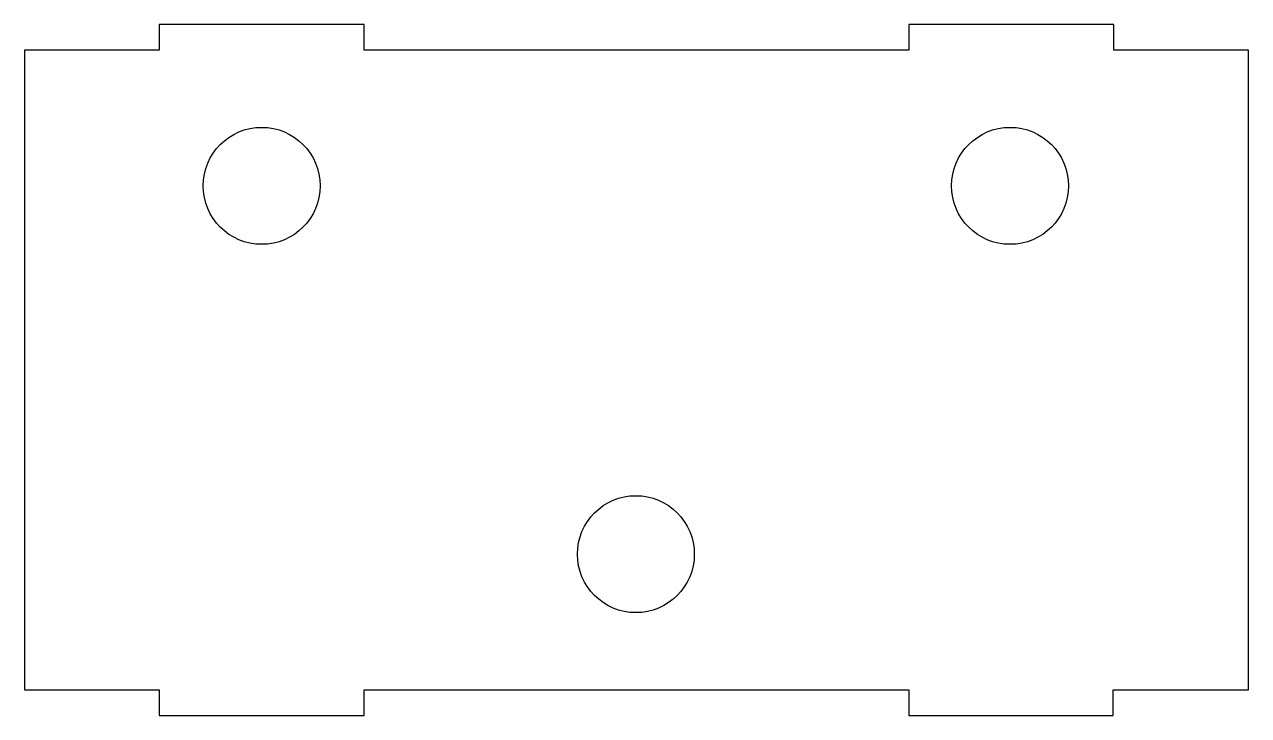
# Model space of a CAD drawing. Extents: x -6.9 to 8.3, y -4.2 to 4.4.
import ezdxf

# ---------------------------------------------------------------- set-up
doc = ezdxf.new("R2010")
doc.units = 0
doc.layers.get('0').update_dxf_attribs({"linetype": 'CONTINUOUS'})

msp = doc.modelspace()

# ---------------------------------------------------------------- linework, layer by layer
at = {"color": 7, "linetype": 'CONTINUOUS'}
for p, q in [((-5.18, 4.383), (-5.18, 4.066)), ((-2.64, 4.383), (-5.18, 4.383)), ((-2.64, 4.066), (-2.64, 4.383)), ((4.118, 4.383), (4.118, 4.066)), ((6.658, 4.383), (4.118, 4.383)), ((6.658, 4.066), (6.658, 4.383)), ((-6.852, 4.066), (-6.852, -3.866)), ((-5.18, 4.066), (-6.852, 4.066)), ((4.118, 4.066), (-2.64, 4.066)), ((8.33, 4.066), (6.658, 4.066)), ((8.33, -3.866), (8.33, 4.066)), ((-6.852, -3.866), (-5.18, -3.866)), ((-5.18, -3.866), (-5.18, -4.183)), ((-2.64, -3.866), (4.118, -3.866)), ((-2.64, -4.183), (-2.64, -3.866)), ((4.118, -3.866), (4.118, -4.183)), ((6.65, -3.866), (8.33, -3.866)), ((6.65, -4.183), (6.65, -3.866)), ((-5.18, -4.183), (-2.64, -4.183)), ((4.118, -4.183), (6.65, -4.183))]:
    msp.add_line(p, q, dxfattribs=at)
for centre in [(-3.91, 2.383), (5.372, 2.383), (0.731, -2.183)]:
    msp.add_circle(centre, 0.725, dxfattribs=at)

doc.saveas('drawing.dxf')
